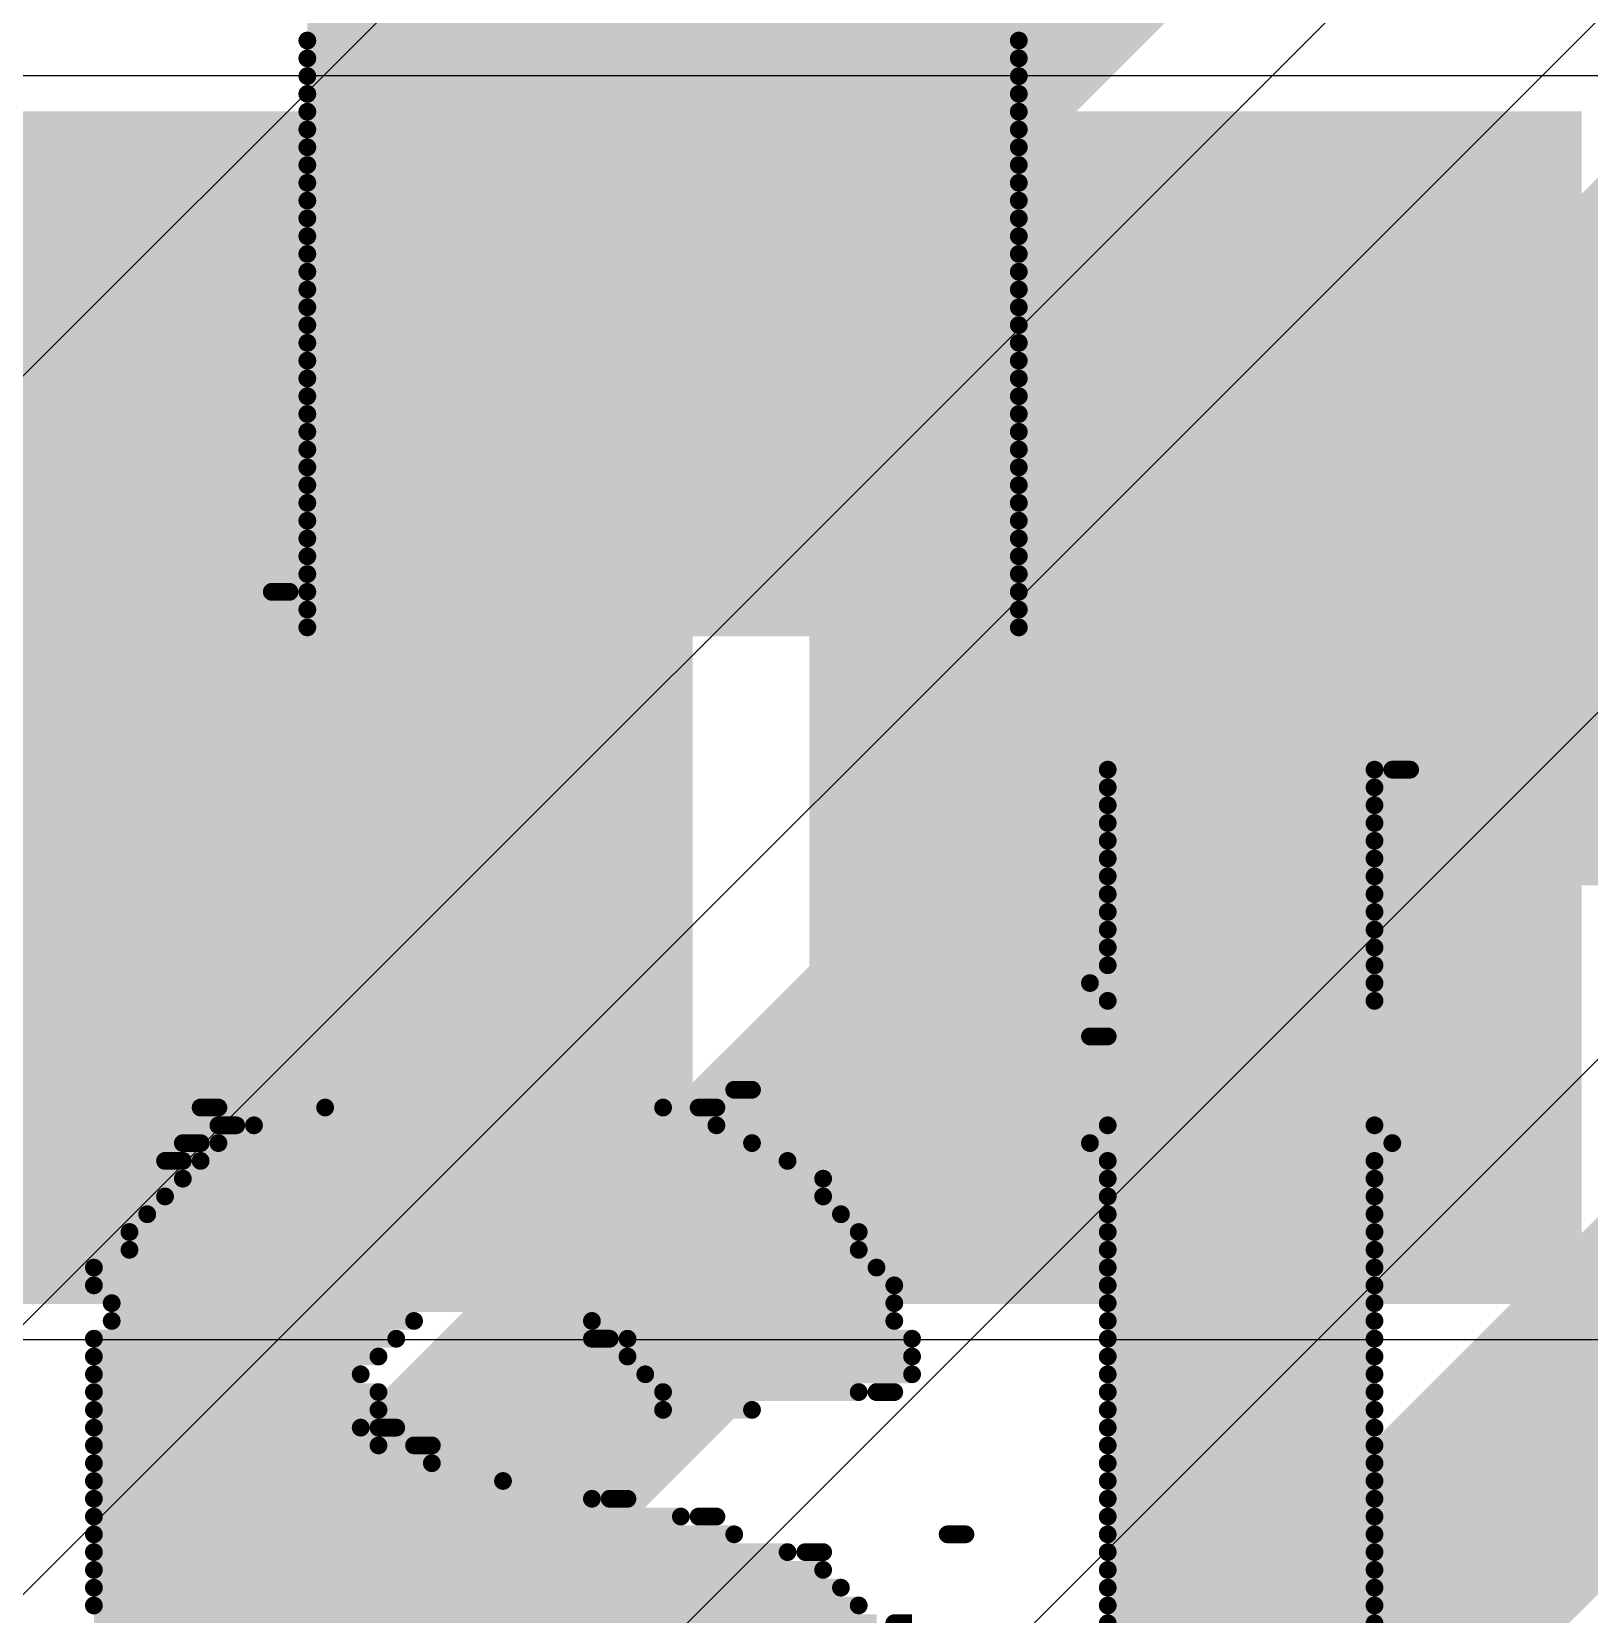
# Model space of a CAD drawing. Header units: inches. Extents: x -5 to 426, y -53 to 116.
# Drawn here: x 20.699 to 22.923, y -11.901 to -9.64 of the extents above; entities that cross this region are included whole.
import ezdxf

# ---------------------------------------------------------------- set-up
doc = ezdxf.new("R2010")
doc.units = ezdxf.units.IN
for name, color, linetype in [('Board Outline', 216, 'Continuous'), ('Bottom Layer', 5, 'Continuous'), ('Bottom Overlay', 54, 'Continuous'), ('Top Layer', 1, 'Continuous'), ('Top Paste', 8, 'Continuous'), ('Top Solder', 216, 'Continuous')]:
    doc.layers.add(name, color=color, linetype=linetype)

# ---------------------------------------------------------------- blocks, each defined once
blk = doc.blocks.new('38_SMD_M______23')
at = {"layer": 'Top Layer'}
for points in [[(8, -5.91), (9.5, -5.91), (9.5, -6.81), (8, -6.81)], [(8, -7.18), (9.5, -7.18), (9.5, -8.08), (8, -8.08)]]:
    blk.add_hatch(color=1, dxfattribs=at).paths.add_polyline_path(points)
at = {"layer": 'Top Paste'}
for points in [[(8, -5.91), (9.5, -5.91), (9.5, -6.81), (8, -6.81)], [(8, -7.18), (9.5, -7.18), (9.5, -8.08), (8, -8.08)]]:
    blk.add_hatch(color=8, dxfattribs=at).paths.add_polyline_path(points)
at = {"layer": 'Top Solder'}
for points in [[(7.8984, -5.8084), (9.6016, -5.8084), (9.6016, -6.9116), (7.8984, -6.9116)], [(7.8984, -7.0784), (9.6016, -7.0784), (9.6016, -8.1816), (7.8984, -8.1816)]]:
    blk.add_hatch(color=216, dxfattribs=at).paths.add_polyline_path(points)

msp = doc.modelspace()

# ---------------------------------------------------------------- linework, layer by layer
at = {"layer": 'Board Outline'}
msp.add_lwpolyline([(49.7725, 6.3481, 0.254, 0.254, -1.144567), (-0.2979, -38.4414, 0.254, 0.254, 0)], format="xyseb", dxfattribs=at)
at = {"layer": 'Bottom Layer'}
for p, q in [((28.8219, -3.7373), (20.6714, -11.8878)), ((20.6395, -11.534), (28.2915, -3.8821)), ((29.8821, -4.1615), (20.9794, -13.0642)), ((21.1658, -12.3823), (29.3173, -4.2308)), ((22.4817, -8.3368), (19.962, -10.8565))]:
    msp.add_line(p, q, dxfattribs=at)
for points in [[(20.3008, -11.1952, 0.635, 0.635, 0), (27.9527, -3.5433, 0.635, 0.635, 0)], [(20.9186, -12.135, 0.381, 0.381, 0), (29.1589, -3.8947, 0.381, 0.381, 0)], [(21.2267, -13.3114, 0.381, 0.381, 0), (30.3345, -4.2036, 0.381, 0.381, 0)]]:
    msp.add_lwpolyline(points, format="xyseb", dxfattribs=at)
at = {"layer": 'Bottom Overlay'}
for points in [[(21.0923, -9.6278, 0.0254, 0.0254, 0), (22.1083, -9.6278, 0.0254, 0.0254, 0)], [(21.0923, -9.6532, 0.0254, 0.0254, 0), (22.1083, -9.6532, 0.0254, 0.0254, 0)], [(21.0923, -9.6786, 0.0254, 0.0254, 0), (22.1083, -9.6786, 0.0254, 0.0254, 0)], [(21.0923, -9.704, 0.0254, 0.0254, 0), (22.1083, -9.704, 0.0254, 0.0254, 0)], [(21.0923, -9.7294, 0.0254, 0.0254, 0), (22.1083, -9.7294, 0.0254, 0.0254, 0)], [(21.0923, -9.7548, 0.0254, 0.0254, 0), (22.1083, -9.7548, 0.0254, 0.0254, 0)], [(21.0923, -9.7802, 0.0254, 0.0254, 0), (22.1083, -9.7802, 0.0254, 0.0254, 0)], [(21.0923, -9.8056, 0.0254, 0.0254, 0), (22.1083, -9.8056, 0.0254, 0.0254, 0)], [(21.0923, -9.831, 0.0254, 0.0254, 0), (22.1083, -9.831, 0.0254, 0.0254, 0)], [(21.0923, -9.8564, 0.0254, 0.0254, 0), (22.1083, -9.8564, 0.0254, 0.0254, 0)], [(21.0923, -9.8818, 0.0254, 0.0254, 0), (22.1083, -9.8818, 0.0254, 0.0254, 0)], [(21.0923, -9.9072, 0.0254, 0.0254, 0), (22.1083, -9.9072, 0.0254, 0.0254, 0)], [(21.0923, -9.9326, 0.0254, 0.0254, 0), (22.1083, -9.9326, 0.0254, 0.0254, 0)], [(21.0923, -9.958, 0.0254, 0.0254, 0), (22.1083, -9.958, 0.0254, 0.0254, 0)], [(21.0923, -9.9834, 0.0254, 0.0254, 0), (22.1083, -9.9834, 0.0254, 0.0254, 0)], [(21.0923, -10.0088, 0.0254, 0.0254, 0), (22.1083, -10.0088, 0.0254, 0.0254, 0)], [(21.0923, -10.0342, 0.0254, 0.0254, 0), (22.1083, -10.0342, 0.0254, 0.0254, 0)], [(21.0923, -10.0596, 0.0254, 0.0254, 0), (22.1083, -10.0596, 0.0254, 0.0254, 0)], [(21.0923, -10.085, 0.0254, 0.0254, 0), (22.1083, -10.085, 0.0254, 0.0254, 0)], [(21.0923, -10.1104, 0.0254, 0.0254, 0), (22.1083, -10.1104, 0.0254, 0.0254, 0)], [(21.0923, -10.1358, 0.0254, 0.0254, 0), (22.1083, -10.1358, 0.0254, 0.0254, 0)], [(21.0923, -10.1612, 0.0254, 0.0254, 0), (22.1083, -10.1612, 0.0254, 0.0254, 0)], [(21.0923, -10.1866, 0.0254, 0.0254, 0), (22.1083, -10.1866, 0.0254, 0.0254, 0)], [(21.0923, -10.212, 0.0254, 0.0254, 0), (22.1083, -10.212, 0.0254, 0.0254, 0)], [(21.0923, -10.2374, 0.0254, 0.0254, 0), (22.1083, -10.2374, 0.0254, 0.0254, 0)], [(21.0923, -10.2628, 0.0254, 0.0254, 0), (22.1083, -10.2628, 0.0254, 0.0254, 0)], [(21.0923, -10.2882, 0.0254, 0.0254, 0), (22.1083, -10.2882, 0.0254, 0.0254, 0)], [(21.0923, -10.3136, 0.0254, 0.0254, 0), (22.1083, -10.3136, 0.0254, 0.0254, 0)], [(21.0923, -10.339, 0.0254, 0.0254, 0), (22.1083, -10.339, 0.0254, 0.0254, 0)], [(21.0923, -10.3644, 0.0254, 0.0254, 0), (22.1083, -10.3644, 0.0254, 0.0254, 0)], [(21.0923, -10.3898, 0.0254, 0.0254, 0), (22.1083, -10.3898, 0.0254, 0.0254, 0)], [(21.0923, -10.4152, 0.0254, 0.0254, 0), (22.1083, -10.4152, 0.0254, 0.0254, 0)], [(21.0415, -10.4406, 0.0254, 0.0254, 0), (21.0669, -10.4406, 0.0254, 0.0254, 0)], [(21.0923, -10.4406, 0.0254, 0.0254, 0), (22.1083, -10.4406, 0.0254, 0.0254, 0)], [(21.0923, -10.466, 0.0254, 0.0254, 0), (22.1083, -10.466, 0.0254, 0.0254, 0)], [(21.0923, -10.4914, 0.0254, 0.0254, 0), (22.1083, -10.4914, 0.0254, 0.0254, 0)], [(22.2353, -10.6946, 0.0254, 0.0254, 0), (22.6163, -10.6946, 0.0254, 0.0254, 0)], [(22.6417, -10.6946, 0.0254, 0.0254, 0), (22.6671, -10.6946, 0.0254, 0.0254, 0)], [(22.2353, -10.72, 0.0254, 0.0254, 0), (22.6163, -10.72, 0.0254, 0.0254, 0)], [(22.2353, -10.7454, 0.0254, 0.0254, 0), (22.6163, -10.7454, 0.0254, 0.0254, 0)], [(22.2353, -10.7708, 0.0254, 0.0254, 0), (22.6163, -10.7708, 0.0254, 0.0254, 0)], [(22.2353, -10.7962, 0.0254, 0.0254, 0), (22.6163, -10.7962, 0.0254, 0.0254, 0)], [(22.2353, -10.8216, 0.0254, 0.0254, 0), (22.6163, -10.8216, 0.0254, 0.0254, 0)], [(22.2353, -10.847, 0.0254, 0.0254, 0), (22.6163, -10.847, 0.0254, 0.0254, 0)], [(22.2353, -10.8724, 0.0254, 0.0254, 0), (22.6163, -10.8724, 0.0254, 0.0254, 0)], [(22.2353, -10.8978, 0.0254, 0.0254, 0), (22.6163, -10.8978, 0.0254, 0.0254, 0)], [(22.2353, -10.9232, 0.0254, 0.0254, 0), (22.6163, -10.9232, 0.0254, 0.0254, 0)], [(22.2353, -10.9486, 0.0254, 0.0254, 0), (22.6163, -10.9486, 0.0254, 0.0254, 0)], [(22.2353, -10.974, 0.0254, 0.0254, 0), (22.6163, -10.974, 0.0254, 0.0254, 0)], [(22.2099, -10.9994, 0.0254, 0.0254, 0), (22.6163, -10.9994, 0.0254, 0.0254, 0)], [(22.2353, -11.0248, 0.0254, 0.0254, 0), (22.6163, -11.0248, 0.0254, 0.0254, 0)], [(22.2099, -11.0756, 0.0254, 0.0254, 0), (22.2353, -11.0756, 0.0254, 0.0254, 0)], [(21.7019, -11.1518, 0.0254, 0.0254, 0), (21.7273, -11.1518, 0.0254, 0.0254, 0)], [(20.9399, -11.1772, 0.0254, 0.0254, 0), (20.9653, -11.1772, 0.0254, 0.0254, 0)], [(21.1177, -11.1772, 0.0254, 0.0254, 0), (21.6003, -11.1772, 0.0254, 0.0254, 0)], [(21.6511, -11.1772, 0.0254, 0.0254, 0), (21.6765, -11.1772, 0.0254, 0.0254, 0)], [(20.9653, -11.2026, 0.0254, 0.0254, 0), (20.9907, -11.2026, 0.0254, 0.0254, 0)], [(21.0161, -11.2026, 0.0254, 0.0254, 0), (21.6765, -11.2026, 0.0254, 0.0254, 0)], [(22.2353, -11.2026, 0.0254, 0.0254, 0), (22.6163, -11.2026, 0.0254, 0.0254, 0)], [(20.9145, -11.228, 0.0254, 0.0254, 0), (20.9399, -11.228, 0.0254, 0.0254, 0)], [(20.9653, -11.228, 0.0254, 0.0254, 0), (21.7273, -11.228, 0.0254, 0.0254, 0)], [(22.2099, -11.228, 0.0254, 0.0254, 0), (22.6417, -11.228, 0.0254, 0.0254, 0)], [(20.8891, -11.2534, 0.0254, 0.0254, 0), (20.9145, -11.2534, 0.0254, 0.0254, 0)], [(20.9399, -11.2534, 0.0254, 0.0254, 0), (21.7781, -11.2534, 0.0254, 0.0254, 0)], [(22.2353, -11.2534, 0.0254, 0.0254, 0), (22.6163, -11.2534, 0.0254, 0.0254, 0)], [(20.9145, -11.2788, 0.0254, 0.0254, 0), (21.8289, -11.2788, 0.0254, 0.0254, 0)], [(22.2353, -11.2788, 0.0254, 0.0254, 0), (22.6163, -11.2788, 0.0254, 0.0254, 0)], [(20.8891, -11.3042, 0.0254, 0.0254, 0), (21.8289, -11.3042, 0.0254, 0.0254, 0)], [(22.2353, -11.3042, 0.0254, 0.0254, 0), (22.6163, -11.3042, 0.0254, 0.0254, 0)], [(20.8637, -11.3296, 0.0254, 0.0254, 0), (21.8543, -11.3296, 0.0254, 0.0254, 0)], [(22.2353, -11.3296, 0.0254, 0.0254, 0), (22.6163, -11.3296, 0.0254, 0.0254, 0)], [(20.8383, -11.355, 0.0254, 0.0254, 0), (21.8797, -11.355, 0.0254, 0.0254, 0)], [(22.2353, -11.355, 0.0254, 0.0254, 0), (22.6163, -11.355, 0.0254, 0.0254, 0)], [(20.8383, -11.3804, 0.0254, 0.0254, 0), (21.8797, -11.3804, 0.0254, 0.0254, 0)], [(22.2353, -11.3804, 0.0254, 0.0254, 0), (22.6163, -11.3804, 0.0254, 0.0254, 0)], [(20.7875, -11.4058, 0.0254, 0.0254, 0), (21.9051, -11.4058, 0.0254, 0.0254, 0)], [(22.2353, -11.4058, 0.0254, 0.0254, 0), (22.6163, -11.4058, 0.0254, 0.0254, 0)], [(20.7875, -11.4312, 0.0254, 0.0254, 0), (21.9305, -11.4312, 0.0254, 0.0254, 0)], [(22.2353, -11.4312, 0.0254, 0.0254, 0), (22.6163, -11.4312, 0.0254, 0.0254, 0)], [(20.8129, -11.4566, 0.0254, 0.0254, 0), (21.9305, -11.4566, 0.0254, 0.0254, 0)], [(22.2353, -11.4566, 0.0254, 0.0254, 0), (22.6163, -11.4566, 0.0254, 0.0254, 0)], [(20.8129, -11.482, 0.0254, 0.0254, 0), (21.2447, -11.482, 0.0254, 0.0254, 0)], [(21.4987, -11.482, 0.0254, 0.0254, 0), (21.9305, -11.482, 0.0254, 0.0254, 0)], [(22.2353, -11.482, 0.0254, 0.0254, 0), (22.6163, -11.482, 0.0254, 0.0254, 0)], [(20.7875, -11.5074, 0.0254, 0.0254, 0), (21.2193, -11.5074, 0.0254, 0.0254, 0)], [(21.4987, -11.5074, 0.0254, 0.0254, 0), (21.5241, -11.5074, 0.0254, 0.0254, 0)], [(21.5495, -11.5074, 0.0254, 0.0254, 0), (21.9559, -11.5074, 0.0254, 0.0254, 0)], [(22.2353, -11.5074, 0.0254, 0.0254, 0), (22.6163, -11.5074, 0.0254, 0.0254, 0)], [(20.7875, -11.5328, 0.0254, 0.0254, 0), (21.1939, -11.5328, 0.0254, 0.0254, 0)], [(21.5495, -11.5328, 0.0254, 0.0254, 0), (21.9559, -11.5328, 0.0254, 0.0254, 0)], [(22.2353, -11.5328, 0.0254, 0.0254, 0), (22.6163, -11.5328, 0.0254, 0.0254, 0)], [(20.7875, -11.5582, 0.0254, 0.0254, 0), (21.1685, -11.5582, 0.0254, 0.0254, 0)], [(21.5749, -11.5582, 0.0254, 0.0254, 0), (21.9559, -11.5582, 0.0254, 0.0254, 0)], [(22.2353, -11.5582, 0.0254, 0.0254, 0), (22.6163, -11.5582, 0.0254, 0.0254, 0)], [(20.7875, -11.5836, 0.0254, 0.0254, 0), (21.1939, -11.5836, 0.0254, 0.0254, 0)], [(21.6003, -11.5836, 0.0254, 0.0254, 0), (21.8797, -11.5836, 0.0254, 0.0254, 0)], [(21.9051, -11.5836, 0.0254, 0.0254, 0), (21.9305, -11.5836, 0.0254, 0.0254, 0)], [(22.2353, -11.5836, 0.0254, 0.0254, 0), (22.6163, -11.5836, 0.0254, 0.0254, 0)], [(20.7875, -11.609, 0.0254, 0.0254, 0), (21.1939, -11.609, 0.0254, 0.0254, 0)], [(21.6003, -11.609, 0.0254, 0.0254, 0), (21.7273, -11.609, 0.0254, 0.0254, 0)], [(22.2353, -11.609, 0.0254, 0.0254, 0), (22.6163, -11.609, 0.0254, 0.0254, 0)], [(20.7875, -11.6344, 0.0254, 0.0254, 0), (21.1685, -11.6344, 0.0254, 0.0254, 0)], [(21.1939, -11.6344, 0.0254, 0.0254, 0), (21.2193, -11.6344, 0.0254, 0.0254, 0)], [(22.2353, -11.6344, 0.0254, 0.0254, 0), (22.6163, -11.6344, 0.0254, 0.0254, 0)], [(20.7875, -11.6598, 0.0254, 0.0254, 0), (21.1939, -11.6598, 0.0254, 0.0254, 0)], [(21.2447, -11.6598, 0.0254, 0.0254, 0), (21.2701, -11.6598, 0.0254, 0.0254, 0)], [(22.2353, -11.6598, 0.0254, 0.0254, 0), (22.6163, -11.6598, 0.0254, 0.0254, 0)], [(20.7875, -11.6852, 0.0254, 0.0254, 0), (21.2701, -11.6852, 0.0254, 0.0254, 0)], [(22.2353, -11.6852, 0.0254, 0.0254, 0), (22.6163, -11.6852, 0.0254, 0.0254, 0)], [(20.7875, -11.7106, 0.0254, 0.0254, 0), (21.3717, -11.7106, 0.0254, 0.0254, 0)], [(22.2353, -11.7106, 0.0254, 0.0254, 0), (22.6163, -11.7106, 0.0254, 0.0254, 0)], [(20.7875, -11.736, 0.0254, 0.0254, 0), (21.4987, -11.736, 0.0254, 0.0254, 0)], [(21.5241, -11.736, 0.0254, 0.0254, 0), (21.5495, -11.736, 0.0254, 0.0254, 0)], [(22.2353, -11.736, 0.0254, 0.0254, 0), (22.6163, -11.736, 0.0254, 0.0254, 0)], [(20.7875, -11.7614, 0.0254, 0.0254, 0), (21.6257, -11.7614, 0.0254, 0.0254, 0)], [(21.6511, -11.7614, 0.0254, 0.0254, 0), (21.6765, -11.7614, 0.0254, 0.0254, 0)], [(22.2353, -11.7614, 0.0254, 0.0254, 0), (22.6163, -11.7614, 0.0254, 0.0254, 0)], [(20.7875, -11.7868, 0.0254, 0.0254, 0), (21.7019, -11.7868, 0.0254, 0.0254, 0)], [(22.0067, -11.7868, 0.0254, 0.0254, 0), (22.0321, -11.7868, 0.0254, 0.0254, 0)], [(22.2353, -11.7868, 0.0254, 0.0254, 0), (22.6163, -11.7868, 0.0254, 0.0254, 0)], [(20.7875, -11.8122, 0.0254, 0.0254, 0), (21.7781, -11.8122, 0.0254, 0.0254, 0)], [(21.8035, -11.8122, 0.0254, 0.0254, 0), (21.8289, -11.8122, 0.0254, 0.0254, 0)], [(22.2353, -11.8122, 0.0254, 0.0254, 0), (22.6163, -11.8122, 0.0254, 0.0254, 0)], [(20.7875, -11.8376, 0.0254, 0.0254, 0), (21.8289, -11.8376, 0.0254, 0.0254, 0)], [(22.2353, -11.8376, 0.0254, 0.0254, 0), (22.6163, -11.8376, 0.0254, 0.0254, 0)], [(20.7875, -11.863, 0.0254, 0.0254, 0), (21.8543, -11.863, 0.0254, 0.0254, 0)], [(22.2353, -11.863, 0.0254, 0.0254, 0), (22.6163, -11.863, 0.0254, 0.0254, 0)], [(20.7875, -11.8884, 0.0254, 0.0254, 0), (21.8797, -11.8884, 0.0254, 0.0254, 0)], [(22.2353, -11.8884, 0.0254, 0.0254, 0), (22.6163, -11.8884, 0.0254, 0.0254, 0)], [(20.7875, -11.9138, 0.0254, 0.0254, 0), (21.9051, -11.9138, 0.0254, 0.0254, 0)], [(21.9305, -11.9138, 0.0254, 0.0254, 0), (21.9559, -11.9138, 0.0254, 0.0254, 0)], [(22.2353, -11.9138, 0.0254, 0.0254, 0), (22.6163, -11.9138, 0.0254, 0.0254, 0)]]:
    msp.add_lwpolyline(points, format="xyseb", dxfattribs=at)
for points in [[(21.0859, -9.6532, 0.0127, 0.0127, 1), (21.0986, -9.6532, 0.0127, 0.0127, 1)], [(22.1019, -9.6532, 0.0127, 0.0127, 1), (22.1146, -9.6532, 0.0127, 0.0127, 1)], [(21.0859, -9.6786, 0.0127, 0.0127, 1), (21.0986, -9.6786, 0.0127, 0.0127, 1)], [(22.1019, -9.6786, 0.0127, 0.0127, 1), (22.1146, -9.6786, 0.0127, 0.0127, 1)], [(21.0859, -9.704, 0.0127, 0.0127, 1), (21.0986, -9.704, 0.0127, 0.0127, 1)], [(22.1019, -9.704, 0.0127, 0.0127, 1), (22.1146, -9.704, 0.0127, 0.0127, 1)], [(21.0859, -9.7294, 0.0127, 0.0127, 1), (21.0986, -9.7294, 0.0127, 0.0127, 1)], [(22.1019, -9.7294, 0.0127, 0.0127, 1), (22.1146, -9.7294, 0.0127, 0.0127, 1)], [(21.0859, -9.7548, 0.0127, 0.0127, 1), (21.0986, -9.7548, 0.0127, 0.0127, 1)], [(22.1019, -9.7548, 0.0127, 0.0127, 1), (22.1146, -9.7548, 0.0127, 0.0127, 1)], [(21.0859, -9.7802, 0.0127, 0.0127, 1), (21.0986, -9.7802, 0.0127, 0.0127, 1)], [(22.1019, -9.7802, 0.0127, 0.0127, 1), (22.1146, -9.7802, 0.0127, 0.0127, 1)], [(21.0859, -9.8056, 0.0127, 0.0127, 1), (21.0986, -9.8056, 0.0127, 0.0127, 1)], [(22.1019, -9.8056, 0.0127, 0.0127, 1), (22.1146, -9.8056, 0.0127, 0.0127, 1)], [(21.0859, -9.831, 0.0127, 0.0127, 1), (21.0986, -9.831, 0.0127, 0.0127, 1)], [(22.1019, -9.831, 0.0127, 0.0127, 1), (22.1146, -9.831, 0.0127, 0.0127, 1)], [(21.0859, -9.8564, 0.0127, 0.0127, 1), (21.0986, -9.8564, 0.0127, 0.0127, 1)], [(22.1019, -9.8564, 0.0127, 0.0127, 1), (22.1146, -9.8564, 0.0127, 0.0127, 1)], [(21.0859, -9.8818, 0.0127, 0.0127, 1), (21.0986, -9.8818, 0.0127, 0.0127, 1)], [(22.1019, -9.8818, 0.0127, 0.0127, 1), (22.1146, -9.8818, 0.0127, 0.0127, 1)], [(21.0859, -9.9072, 0.0127, 0.0127, 1), (21.0986, -9.9072, 0.0127, 0.0127, 1)], [(22.1019, -9.9072, 0.0127, 0.0127, 1), (22.1146, -9.9072, 0.0127, 0.0127, 1)], [(21.0859, -9.9326, 0.0127, 0.0127, 1), (21.0986, -9.9326, 0.0127, 0.0127, 1)], [(22.1019, -9.9326, 0.0127, 0.0127, 1), (22.1146, -9.9326, 0.0127, 0.0127, 1)], [(21.0859, -9.958, 0.0127, 0.0127, 1), (21.0986, -9.958, 0.0127, 0.0127, 1)], [(22.1019, -9.958, 0.0127, 0.0127, 1), (22.1146, -9.958, 0.0127, 0.0127, 1)], [(21.0859, -9.9834, 0.0127, 0.0127, 1), (21.0986, -9.9834, 0.0127, 0.0127, 1)], [(22.1019, -9.9834, 0.0127, 0.0127, 1), (22.1146, -9.9834, 0.0127, 0.0127, 1)], [(21.0859, -10.0088, 0.0127, 0.0127, 1), (21.0986, -10.0088, 0.0127, 0.0127, 1)], [(22.1019, -10.0088, 0.0127, 0.0127, 1), (22.1146, -10.0088, 0.0127, 0.0127, 1)], [(21.0859, -10.0342, 0.0127, 0.0127, 1), (21.0986, -10.0342, 0.0127, 0.0127, 1)], [(22.1019, -10.0342, 0.0127, 0.0127, 1), (22.1146, -10.0342, 0.0127, 0.0127, 1)], [(21.0859, -10.0596, 0.0127, 0.0127, 1), (21.0986, -10.0596, 0.0127, 0.0127, 1)], [(22.1019, -10.0596, 0.0127, 0.0127, 1), (22.1146, -10.0596, 0.0127, 0.0127, 1)], [(21.0859, -10.085, 0.0127, 0.0127, 1), (21.0986, -10.085, 0.0127, 0.0127, 1)], [(22.1019, -10.085, 0.0127, 0.0127, 1), (22.1146, -10.085, 0.0127, 0.0127, 1)], [(21.0859, -10.1104, 0.0127, 0.0127, 1), (21.0986, -10.1104, 0.0127, 0.0127, 1)], [(22.1019, -10.1104, 0.0127, 0.0127, 1), (22.1146, -10.1104, 0.0127, 0.0127, 1)], [(21.0859, -10.1358, 0.0127, 0.0127, 1), (21.0986, -10.1358, 0.0127, 0.0127, 1)], [(22.1019, -10.1358, 0.0127, 0.0127, 1), (22.1146, -10.1358, 0.0127, 0.0127, 1)], [(21.0859, -10.1612, 0.0127, 0.0127, 1), (21.0986, -10.1612, 0.0127, 0.0127, 1)], [(22.1019, -10.1612, 0.0127, 0.0127, 1), (22.1146, -10.1612, 0.0127, 0.0127, 1)], [(21.0859, -10.1866, 0.0127, 0.0127, 1), (21.0986, -10.1866, 0.0127, 0.0127, 1)], [(22.1019, -10.1866, 0.0127, 0.0127, 1), (22.1146, -10.1866, 0.0127, 0.0127, 1)], [(21.0859, -10.212, 0.0127, 0.0127, 1), (21.0986, -10.212, 0.0127, 0.0127, 1)], [(22.1019, -10.212, 0.0127, 0.0127, 1), (22.1146, -10.212, 0.0127, 0.0127, 1)], [(21.0859, -10.2374, 0.0127, 0.0127, 1), (21.0986, -10.2374, 0.0127, 0.0127, 1)], [(22.1019, -10.2374, 0.0127, 0.0127, 1), (22.1146, -10.2374, 0.0127, 0.0127, 1)], [(21.0859, -10.2628, 0.0127, 0.0127, 1), (21.0986, -10.2628, 0.0127, 0.0127, 1)], [(22.1019, -10.2628, 0.0127, 0.0127, 1), (22.1146, -10.2628, 0.0127, 0.0127, 1)], [(21.0859, -10.2882, 0.0127, 0.0127, 1), (21.0986, -10.2882, 0.0127, 0.0127, 1)], [(22.1019, -10.2882, 0.0127, 0.0127, 1), (22.1146, -10.2882, 0.0127, 0.0127, 1)], [(21.0859, -10.3136, 0.0127, 0.0127, 1), (21.0986, -10.3136, 0.0127, 0.0127, 1)], [(22.1019, -10.3136, 0.0127, 0.0127, 1), (22.1146, -10.3136, 0.0127, 0.0127, 1)], [(21.0859, -10.339, 0.0127, 0.0127, 1), (21.0986, -10.339, 0.0127, 0.0127, 1)], [(22.1019, -10.339, 0.0127, 0.0127, 1), (22.1146, -10.339, 0.0127, 0.0127, 1)], [(21.0859, -10.3644, 0.0127, 0.0127, 1), (21.0986, -10.3644, 0.0127, 0.0127, 1)], [(22.1019, -10.3644, 0.0127, 0.0127, 1), (22.1146, -10.3644, 0.0127, 0.0127, 1)], [(21.0859, -10.3898, 0.0127, 0.0127, 1), (21.0986, -10.3898, 0.0127, 0.0127, 1)], [(22.1019, -10.3898, 0.0127, 0.0127, 1), (22.1146, -10.3898, 0.0127, 0.0127, 1)], [(21.0859, -10.4152, 0.0127, 0.0127, 1), (21.0986, -10.4152, 0.0127, 0.0127, 1)], [(22.1019, -10.4152, 0.0127, 0.0127, 1), (22.1146, -10.4152, 0.0127, 0.0127, 1)], [(21.0351, -10.4406, 0.0127, 0.0127, 1), (21.0478, -10.4406, 0.0127, 0.0127, 1)], [(21.0605, -10.4406, 0.0127, 0.0127, 1), (21.0732, -10.4406, 0.0127, 0.0127, 1)], [(21.0859, -10.4406, 0.0127, 0.0127, 1), (21.0986, -10.4406, 0.0127, 0.0127, 1)], [(22.1019, -10.4406, 0.0127, 0.0127, 1), (22.1146, -10.4406, 0.0127, 0.0127, 1)], [(21.0859, -10.466, 0.0127, 0.0127, 1), (21.0986, -10.466, 0.0127, 0.0127, 1)], [(22.1019, -10.466, 0.0127, 0.0127, 1), (22.1146, -10.466, 0.0127, 0.0127, 1)], [(21.0859, -10.4914, 0.0127, 0.0127, 1), (21.0986, -10.4914, 0.0127, 0.0127, 1)], [(22.1019, -10.4914, 0.0127, 0.0127, 1), (22.1146, -10.4914, 0.0127, 0.0127, 1)], [(22.2289, -10.6946, 0.0127, 0.0127, 1), (22.2416, -10.6946, 0.0127, 0.0127, 1)], [(22.6099, -10.6946, 0.0127, 0.0127, 1), (22.6226, -10.6946, 0.0127, 0.0127, 1)], [(22.6353, -10.6946, 0.0127, 0.0127, 1), (22.648, -10.6946, 0.0127, 0.0127, 1)], [(22.6607, -10.6946, 0.0127, 0.0127, 1), (22.6734, -10.6946, 0.0127, 0.0127, 1)], [(22.2289, -10.72, 0.0127, 0.0127, 1), (22.2416, -10.72, 0.0127, 0.0127, 1)], [(22.6099, -10.72, 0.0127, 0.0127, 1), (22.6226, -10.72, 0.0127, 0.0127, 1)], [(22.2289, -10.7454, 0.0127, 0.0127, 1), (22.2416, -10.7454, 0.0127, 0.0127, 1)], [(22.6099, -10.7454, 0.0127, 0.0127, 1), (22.6226, -10.7454, 0.0127, 0.0127, 1)], [(22.2289, -10.7708, 0.0127, 0.0127, 1), (22.2416, -10.7708, 0.0127, 0.0127, 1)], [(22.6099, -10.7708, 0.0127, 0.0127, 1), (22.6226, -10.7708, 0.0127, 0.0127, 1)], [(22.2289, -10.7962, 0.0127, 0.0127, 1), (22.2416, -10.7962, 0.0127, 0.0127, 1)], [(22.6099, -10.7962, 0.0127, 0.0127, 1), (22.6226, -10.7962, 0.0127, 0.0127, 1)], [(22.2289, -10.8216, 0.0127, 0.0127, 1), (22.2416, -10.8216, 0.0127, 0.0127, 1)], [(22.6099, -10.8216, 0.0127, 0.0127, 1), (22.6226, -10.8216, 0.0127, 0.0127, 1)], [(22.2289, -10.847, 0.0127, 0.0127, 1), (22.2416, -10.847, 0.0127, 0.0127, 1)], [(22.6099, -10.847, 0.0127, 0.0127, 1), (22.6226, -10.847, 0.0127, 0.0127, 1)], [(22.2289, -10.8724, 0.0127, 0.0127, 1), (22.2416, -10.8724, 0.0127, 0.0127, 1)], [(22.6099, -10.8724, 0.0127, 0.0127, 1), (22.6226, -10.8724, 0.0127, 0.0127, 1)], [(22.2289, -10.8978, 0.0127, 0.0127, 1), (22.2416, -10.8978, 0.0127, 0.0127, 1)], [(22.6099, -10.8978, 0.0127, 0.0127, 1), (22.6226, -10.8978, 0.0127, 0.0127, 1)], [(22.2289, -10.9232, 0.0127, 0.0127, 1), (22.2416, -10.9232, 0.0127, 0.0127, 1)], [(22.6099, -10.9232, 0.0127, 0.0127, 1), (22.6226, -10.9232, 0.0127, 0.0127, 1)], [(22.2289, -10.9486, 0.0127, 0.0127, 1), (22.2416, -10.9486, 0.0127, 0.0127, 1)], [(22.6099, -10.9486, 0.0127, 0.0127, 1), (22.6226, -10.9486, 0.0127, 0.0127, 1)], [(22.2289, -10.974, 0.0127, 0.0127, 1), (22.2416, -10.974, 0.0127, 0.0127, 1)], [(22.6099, -10.974, 0.0127, 0.0127, 1), (22.6226, -10.974, 0.0127, 0.0127, 1)], [(22.2035, -10.9994, 0.0127, 0.0127, 1), (22.2162, -10.9994, 0.0127, 0.0127, 1)], [(22.6099, -10.9994, 0.0127, 0.0127, 1), (22.6226, -10.9994, 0.0127, 0.0127, 1)], [(22.2289, -11.0248, 0.0127, 0.0127, 1), (22.2416, -11.0248, 0.0127, 0.0127, 1)], [(22.6099, -11.0248, 0.0127, 0.0127, 1), (22.6226, -11.0248, 0.0127, 0.0127, 1)], [(22.2035, -11.0756, 0.0127, 0.0127, 1), (22.2162, -11.0756, 0.0127, 0.0127, 1)], [(22.2289, -11.0756, 0.0127, 0.0127, 1), (22.2416, -11.0756, 0.0127, 0.0127, 1)], [(21.6955, -11.1518, 0.0127, 0.0127, 1), (21.7082, -11.1518, 0.0127, 0.0127, 1)], [(21.7209, -11.1518, 0.0127, 0.0127, 1), (21.7336, -11.1518, 0.0127, 0.0127, 1)], [(20.9335, -11.1772, 0.0127, 0.0127, 1), (20.9462, -11.1772, 0.0127, 0.0127, 1)], [(20.9589, -11.1772, 0.0127, 0.0127, 1), (20.9716, -11.1772, 0.0127, 0.0127, 1)], [(21.1113, -11.1772, 0.0127, 0.0127, 1), (21.124, -11.1772, 0.0127, 0.0127, 1)], [(21.5939, -11.1772, 0.0127, 0.0127, 1), (21.6066, -11.1772, 0.0127, 0.0127, 1)], [(21.6447, -11.1772, 0.0127, 0.0127, 1), (21.6574, -11.1772, 0.0127, 0.0127, 1)], [(21.6701, -11.1772, 0.0127, 0.0127, 1), (21.6828, -11.1772, 0.0127, 0.0127, 1)], [(20.9589, -11.2026, 0.0127, 0.0127, 1), (20.9716, -11.2026, 0.0127, 0.0127, 1)], [(20.9843, -11.2026, 0.0127, 0.0127, 1), (20.997, -11.2026, 0.0127, 0.0127, 1)], [(21.0097, -11.2026, 0.0127, 0.0127, 1), (21.0224, -11.2026, 0.0127, 0.0127, 1)], [(21.6701, -11.2026, 0.0127, 0.0127, 1), (21.6828, -11.2026, 0.0127, 0.0127, 1)], [(22.2289, -11.2026, 0.0127, 0.0127, 1), (22.2416, -11.2026, 0.0127, 0.0127, 1)], [(22.6099, -11.2026, 0.0127, 0.0127, 1), (22.6226, -11.2026, 0.0127, 0.0127, 1)], [(20.9081, -11.228, 0.0127, 0.0127, 1), (20.9208, -11.228, 0.0127, 0.0127, 1)], [(20.9335, -11.228, 0.0127, 0.0127, 1), (20.9462, -11.228, 0.0127, 0.0127, 1)], [(20.9589, -11.228, 0.0127, 0.0127, 1), (20.9716, -11.228, 0.0127, 0.0127, 1)], [(21.7209, -11.228, 0.0127, 0.0127, 1), (21.7336, -11.228, 0.0127, 0.0127, 1)], [(22.2035, -11.228, 0.0127, 0.0127, 1), (22.2162, -11.228, 0.0127, 0.0127, 1)], [(22.6353, -11.228, 0.0127, 0.0127, 1), (22.648, -11.228, 0.0127, 0.0127, 1)], [(20.8827, -11.2534, 0.0127, 0.0127, 1), (20.8954, -11.2534, 0.0127, 0.0127, 1)], [(20.9081, -11.2534, 0.0127, 0.0127, 1), (20.9208, -11.2534, 0.0127, 0.0127, 1)], [(20.9335, -11.2534, 0.0127, 0.0127, 1), (20.9462, -11.2534, 0.0127, 0.0127, 1)], [(21.7717, -11.2534, 0.0127, 0.0127, 1), (21.7844, -11.2534, 0.0127, 0.0127, 1)], [(22.2289, -11.2534, 0.0127, 0.0127, 1), (22.2416, -11.2534, 0.0127, 0.0127, 1)], [(22.6099, -11.2534, 0.0127, 0.0127, 1), (22.6226, -11.2534, 0.0127, 0.0127, 1)], [(20.9081, -11.2788, 0.0127, 0.0127, 1), (20.9208, -11.2788, 0.0127, 0.0127, 1)], [(21.8225, -11.2788, 0.0127, 0.0127, 1), (21.8352, -11.2788, 0.0127, 0.0127, 1)], [(22.2289, -11.2788, 0.0127, 0.0127, 1), (22.2416, -11.2788, 0.0127, 0.0127, 1)], [(22.6099, -11.2788, 0.0127, 0.0127, 1), (22.6226, -11.2788, 0.0127, 0.0127, 1)], [(20.8827, -11.3042, 0.0127, 0.0127, 1), (20.8954, -11.3042, 0.0127, 0.0127, 1)], [(21.8225, -11.3042, 0.0127, 0.0127, 1), (21.8352, -11.3042, 0.0127, 0.0127, 1)], [(22.2289, -11.3042, 0.0127, 0.0127, 1), (22.2416, -11.3042, 0.0127, 0.0127, 1)], [(22.6099, -11.3042, 0.0127, 0.0127, 1), (22.6226, -11.3042, 0.0127, 0.0127, 1)], [(20.8573, -11.3296, 0.0127, 0.0127, 1), (20.87, -11.3296, 0.0127, 0.0127, 1)], [(21.8479, -11.3296, 0.0127, 0.0127, 1), (21.8606, -11.3296, 0.0127, 0.0127, 1)], [(22.2289, -11.3296, 0.0127, 0.0127, 1), (22.2416, -11.3296, 0.0127, 0.0127, 1)], [(22.6099, -11.3296, 0.0127, 0.0127, 1), (22.6226, -11.3296, 0.0127, 0.0127, 1)], [(20.8319, -11.355, 0.0127, 0.0127, 1), (20.8446, -11.355, 0.0127, 0.0127, 1)], [(21.8733, -11.355, 0.0127, 0.0127, 1), (21.886, -11.355, 0.0127, 0.0127, 1)], [(22.2289, -11.355, 0.0127, 0.0127, 1), (22.2416, -11.355, 0.0127, 0.0127, 1)], [(22.6099, -11.355, 0.0127, 0.0127, 1), (22.6226, -11.355, 0.0127, 0.0127, 1)], [(20.8319, -11.3804, 0.0127, 0.0127, 1), (20.8446, -11.3804, 0.0127, 0.0127, 1)], [(21.8733, -11.3804, 0.0127, 0.0127, 1), (21.886, -11.3804, 0.0127, 0.0127, 1)], [(22.2289, -11.3804, 0.0127, 0.0127, 1), (22.2416, -11.3804, 0.0127, 0.0127, 1)], [(22.6099, -11.3804, 0.0127, 0.0127, 1), (22.6226, -11.3804, 0.0127, 0.0127, 1)], [(20.7811, -11.4058, 0.0127, 0.0127, 1), (20.7938, -11.4058, 0.0127, 0.0127, 1)], [(21.8987, -11.4058, 0.0127, 0.0127, 1), (21.9114, -11.4058, 0.0127, 0.0127, 1)], [(22.2289, -11.4058, 0.0127, 0.0127, 1), (22.2416, -11.4058, 0.0127, 0.0127, 1)], [(22.6099, -11.4058, 0.0127, 0.0127, 1), (22.6226, -11.4058, 0.0127, 0.0127, 1)], [(20.7811, -11.4312, 0.0127, 0.0127, 1), (20.7938, -11.4312, 0.0127, 0.0127, 1)], [(21.9241, -11.4312, 0.0127, 0.0127, 1), (21.9368, -11.4312, 0.0127, 0.0127, 1)], [(22.2289, -11.4312, 0.0127, 0.0127, 1), (22.2416, -11.4312, 0.0127, 0.0127, 1)], [(22.6099, -11.4312, 0.0127, 0.0127, 1), (22.6226, -11.4312, 0.0127, 0.0127, 1)], [(20.8065, -11.4566, 0.0127, 0.0127, 1), (20.8192, -11.4566, 0.0127, 0.0127, 1)], [(21.9241, -11.4566, 0.0127, 0.0127, 1), (21.9368, -11.4566, 0.0127, 0.0127, 1)], [(22.2289, -11.4566, 0.0127, 0.0127, 1), (22.2416, -11.4566, 0.0127, 0.0127, 1)], [(22.6099, -11.4566, 0.0127, 0.0127, 1), (22.6226, -11.4566, 0.0127, 0.0127, 1)], [(20.8065, -11.482, 0.0127, 0.0127, 1), (20.8192, -11.482, 0.0127, 0.0127, 1)], [(21.2383, -11.482, 0.0127, 0.0127, 1), (21.251, -11.482, 0.0127, 0.0127, 1)], [(21.4923, -11.482, 0.0127, 0.0127, 1), (21.505, -11.482, 0.0127, 0.0127, 1)], [(21.9241, -11.482, 0.0127, 0.0127, 1), (21.9368, -11.482, 0.0127, 0.0127, 1)], [(22.2289, -11.482, 0.0127, 0.0127, 1), (22.2416, -11.482, 0.0127, 0.0127, 1)], [(22.6099, -11.482, 0.0127, 0.0127, 1), (22.6226, -11.482, 0.0127, 0.0127, 1)], [(20.7811, -11.5074, 0.0127, 0.0127, 1), (20.7938, -11.5074, 0.0127, 0.0127, 1)], [(21.2129, -11.5074, 0.0127, 0.0127, 1), (21.2256, -11.5074, 0.0127, 0.0127, 1)], [(21.4923, -11.5074, 0.0127, 0.0127, 1), (21.505, -11.5074, 0.0127, 0.0127, 1)], [(21.5177, -11.5074, 0.0127, 0.0127, 1), (21.5304, -11.5074, 0.0127, 0.0127, 1)], [(21.5431, -11.5074, 0.0127, 0.0127, 1), (21.5558, -11.5074, 0.0127, 0.0127, 1)], [(21.9495, -11.5074, 0.0127, 0.0127, 1), (21.9622, -11.5074, 0.0127, 0.0127, 1)], [(22.2289, -11.5074, 0.0127, 0.0127, 1), (22.2416, -11.5074, 0.0127, 0.0127, 1)], [(22.6099, -11.5074, 0.0127, 0.0127, 1), (22.6226, -11.5074, 0.0127, 0.0127, 1)], [(20.7811, -11.5328, 0.0127, 0.0127, 1), (20.7938, -11.5328, 0.0127, 0.0127, 1)], [(21.1875, -11.5328, 0.0127, 0.0127, 1), (21.2002, -11.5328, 0.0127, 0.0127, 1)], [(21.5431, -11.5328, 0.0127, 0.0127, 1), (21.5558, -11.5328, 0.0127, 0.0127, 1)], [(21.9495, -11.5328, 0.0127, 0.0127, 1), (21.9622, -11.5328, 0.0127, 0.0127, 1)], [(22.2289, -11.5328, 0.0127, 0.0127, 1), (22.2416, -11.5328, 0.0127, 0.0127, 1)], [(22.6099, -11.5328, 0.0127, 0.0127, 1), (22.6226, -11.5328, 0.0127, 0.0127, 1)], [(20.7811, -11.5582, 0.0127, 0.0127, 1), (20.7938, -11.5582, 0.0127, 0.0127, 1)], [(21.1621, -11.5582, 0.0127, 0.0127, 1), (21.1748, -11.5582, 0.0127, 0.0127, 1)], [(21.5685, -11.5582, 0.0127, 0.0127, 1), (21.5812, -11.5582, 0.0127, 0.0127, 1)], [(21.9495, -11.5582, 0.0127, 0.0127, 1), (21.9622, -11.5582, 0.0127, 0.0127, 1)], [(22.2289, -11.5582, 0.0127, 0.0127, 1), (22.2416, -11.5582, 0.0127, 0.0127, 1)], [(22.6099, -11.5582, 0.0127, 0.0127, 1), (22.6226, -11.5582, 0.0127, 0.0127, 1)], [(20.7811, -11.5836, 0.0127, 0.0127, 1), (20.7938, -11.5836, 0.0127, 0.0127, 1)], [(21.1875, -11.5836, 0.0127, 0.0127, 1), (21.2002, -11.5836, 0.0127, 0.0127, 1)], [(21.5939, -11.5836, 0.0127, 0.0127, 1), (21.6066, -11.5836, 0.0127, 0.0127, 1)], [(21.8733, -11.5836, 0.0127, 0.0127, 1), (21.886, -11.5836, 0.0127, 0.0127, 1)], [(21.8987, -11.5836, 0.0127, 0.0127, 1), (21.9114, -11.5836, 0.0127, 0.0127, 1)], [(21.9241, -11.5836, 0.0127, 0.0127, 1), (21.9368, -11.5836, 0.0127, 0.0127, 1)], [(22.2289, -11.5836, 0.0127, 0.0127, 1), (22.2416, -11.5836, 0.0127, 0.0127, 1)], [(22.6099, -11.5836, 0.0127, 0.0127, 1), (22.6226, -11.5836, 0.0127, 0.0127, 1)], [(20.7811, -11.609, 0.0127, 0.0127, 1), (20.7938, -11.609, 0.0127, 0.0127, 1)], [(21.1875, -11.609, 0.0127, 0.0127, 1), (21.2002, -11.609, 0.0127, 0.0127, 1)], [(21.5939, -11.609, 0.0127, 0.0127, 1), (21.6066, -11.609, 0.0127, 0.0127, 1)], [(21.7209, -11.609, 0.0127, 0.0127, 1), (21.7336, -11.609, 0.0127, 0.0127, 1)], [(22.2289, -11.609, 0.0127, 0.0127, 1), (22.2416, -11.609, 0.0127, 0.0127, 1)], [(22.6099, -11.609, 0.0127, 0.0127, 1), (22.6226, -11.609, 0.0127, 0.0127, 1)], [(20.7811, -11.6344, 0.0127, 0.0127, 1), (20.7938, -11.6344, 0.0127, 0.0127, 1)], [(21.1621, -11.6344, 0.0127, 0.0127, 1), (21.1748, -11.6344, 0.0127, 0.0127, 1)], [(21.1875, -11.6344, 0.0127, 0.0127, 1), (21.2002, -11.6344, 0.0127, 0.0127, 1)], [(21.2129, -11.6344, 0.0127, 0.0127, 1), (21.2256, -11.6344, 0.0127, 0.0127, 1)], [(22.2289, -11.6344, 0.0127, 0.0127, 1), (22.2416, -11.6344, 0.0127, 0.0127, 1)], [(22.6099, -11.6344, 0.0127, 0.0127, 1), (22.6226, -11.6344, 0.0127, 0.0127, 1)], [(20.7811, -11.6598, 0.0127, 0.0127, 1), (20.7938, -11.6598, 0.0127, 0.0127, 1)], [(21.1875, -11.6598, 0.0127, 0.0127, 1), (21.2002, -11.6598, 0.0127, 0.0127, 1)], [(21.2383, -11.6598, 0.0127, 0.0127, 1), (21.251, -11.6598, 0.0127, 0.0127, 1)], [(21.2637, -11.6598, 0.0127, 0.0127, 1), (21.2764, -11.6598, 0.0127, 0.0127, 1)], [(22.2289, -11.6598, 0.0127, 0.0127, 1), (22.2416, -11.6598, 0.0127, 0.0127, 1)], [(22.6099, -11.6598, 0.0127, 0.0127, 1), (22.6226, -11.6598, 0.0127, 0.0127, 1)], [(20.7811, -11.6852, 0.0127, 0.0127, 1), (20.7938, -11.6852, 0.0127, 0.0127, 1)], [(21.2637, -11.6852, 0.0127, 0.0127, 1), (21.2764, -11.6852, 0.0127, 0.0127, 1)], [(22.2289, -11.6852, 0.0127, 0.0127, 1), (22.2416, -11.6852, 0.0127, 0.0127, 1)], [(22.6099, -11.6852, 0.0127, 0.0127, 1), (22.6226, -11.6852, 0.0127, 0.0127, 1)], [(20.7811, -11.7106, 0.0127, 0.0127, 1), (20.7938, -11.7106, 0.0127, 0.0127, 1)], [(21.3653, -11.7106, 0.0127, 0.0127, 1), (21.378, -11.7106, 0.0127, 0.0127, 1)], [(22.2289, -11.7106, 0.0127, 0.0127, 1), (22.2416, -11.7106, 0.0127, 0.0127, 1)], [(22.6099, -11.7106, 0.0127, 0.0127, 1), (22.6226, -11.7106, 0.0127, 0.0127, 1)], [(20.7811, -11.736, 0.0127, 0.0127, 1), (20.7938, -11.736, 0.0127, 0.0127, 1)], [(21.4923, -11.736, 0.0127, 0.0127, 1), (21.505, -11.736, 0.0127, 0.0127, 1)], [(21.5177, -11.736, 0.0127, 0.0127, 1), (21.5304, -11.736, 0.0127, 0.0127, 1)], [(21.5431, -11.736, 0.0127, 0.0127, 1), (21.5558, -11.736, 0.0127, 0.0127, 1)], [(22.2289, -11.736, 0.0127, 0.0127, 1), (22.2416, -11.736, 0.0127, 0.0127, 1)], [(22.6099, -11.736, 0.0127, 0.0127, 1), (22.6226, -11.736, 0.0127, 0.0127, 1)], [(20.7811, -11.7614, 0.0127, 0.0127, 1), (20.7938, -11.7614, 0.0127, 0.0127, 1)], [(21.6193, -11.7614, 0.0127, 0.0127, 1), (21.632, -11.7614, 0.0127, 0.0127, 1)], [(21.6447, -11.7614, 0.0127, 0.0127, 1), (21.6574, -11.7614, 0.0127, 0.0127, 1)], [(21.6701, -11.7614, 0.0127, 0.0127, 1), (21.6828, -11.7614, 0.0127, 0.0127, 1)], [(22.2289, -11.7614, 0.0127, 0.0127, 1), (22.2416, -11.7614, 0.0127, 0.0127, 1)], [(22.6099, -11.7614, 0.0127, 0.0127, 1), (22.6226, -11.7614, 0.0127, 0.0127, 1)], [(20.7811, -11.7868, 0.0127, 0.0127, 1), (20.7938, -11.7868, 0.0127, 0.0127, 1)], [(21.6955, -11.7868, 0.0127, 0.0127, 1), (21.7082, -11.7868, 0.0127, 0.0127, 1)], [(22.0003, -11.7868, 0.0127, 0.0127, 1), (22.013, -11.7868, 0.0127, 0.0127, 1)], [(22.0257, -11.7868, 0.0127, 0.0127, 1), (22.0384, -11.7868, 0.0127, 0.0127, 1)], [(22.2289, -11.7868, 0.0127, 0.0127, 1), (22.2416, -11.7868, 0.0127, 0.0127, 1)], [(22.6099, -11.7868, 0.0127, 0.0127, 1), (22.6226, -11.7868, 0.0127, 0.0127, 1)], [(20.7811, -11.8122, 0.0127, 0.0127, 1), (20.7938, -11.8122, 0.0127, 0.0127, 1)], [(21.7717, -11.8122, 0.0127, 0.0127, 1), (21.7844, -11.8122, 0.0127, 0.0127, 1)], [(21.7971, -11.8122, 0.0127, 0.0127, 1), (21.8098, -11.8122, 0.0127, 0.0127, 1)], [(21.8225, -11.8122, 0.0127, 0.0127, 1), (21.8352, -11.8122, 0.0127, 0.0127, 1)], [(22.2289, -11.8122, 0.0127, 0.0127, 1), (22.2416, -11.8122, 0.0127, 0.0127, 1)], [(22.6099, -11.8122, 0.0127, 0.0127, 1), (22.6226, -11.8122, 0.0127, 0.0127, 1)], [(20.7811, -11.8376, 0.0127, 0.0127, 1), (20.7938, -11.8376, 0.0127, 0.0127, 1)], [(21.8225, -11.8376, 0.0127, 0.0127, 1), (21.8352, -11.8376, 0.0127, 0.0127, 1)], [(22.2289, -11.8376, 0.0127, 0.0127, 1), (22.2416, -11.8376, 0.0127, 0.0127, 1)], [(22.6099, -11.8376, 0.0127, 0.0127, 1), (22.6226, -11.8376, 0.0127, 0.0127, 1)], [(20.7811, -11.863, 0.0127, 0.0127, 1), (20.7938, -11.863, 0.0127, 0.0127, 1)], [(21.8479, -11.863, 0.0127, 0.0127, 1), (21.8606, -11.863, 0.0127, 0.0127, 1)], [(22.2289, -11.863, 0.0127, 0.0127, 1), (22.2416, -11.863, 0.0127, 0.0127, 1)], [(22.6099, -11.863, 0.0127, 0.0127, 1), (22.6226, -11.863, 0.0127, 0.0127, 1)], [(20.7811, -11.8884, 0.0127, 0.0127, 1), (20.7938, -11.8884, 0.0127, 0.0127, 1)], [(21.8733, -11.8884, 0.0127, 0.0127, 1), (21.886, -11.8884, 0.0127, 0.0127, 1)], [(22.2289, -11.8884, 0.0127, 0.0127, 1), (22.2416, -11.8884, 0.0127, 0.0127, 1)], [(22.6099, -11.8884, 0.0127, 0.0127, 1), (22.6226, -11.8884, 0.0127, 0.0127, 1)], [(21.9241, -11.9138, 0.0127, 0.0127, 1), (21.9368, -11.9138, 0.0127, 0.0127, 1)], [(22.2289, -11.9138, 0.0127, 0.0127, 1), (22.2416, -11.9138, 0.0127, 0.0127, 1)], [(22.6099, -11.9138, 0.0127, 0.0127, 1), (22.6226, -11.9138, 0.0127, 0.0127, 1)]]:
    msp.add_lwpolyline(points, format="xyseb", close=True, dxfattribs=at)
at = {"layer": 'Top Layer'}
for p, q in [((21.6313, -9.7036), (20.4883, -9.7036)), ((21.7257, -9.7036), (21.6313, -9.7036)), ((21.8201, -9.7036), (21.7257, -9.7036)), ((22.9631, -9.7036), (21.8201, -9.7036)), ((20.5584, -11.5084), (21.6313, -11.5084)), ((21.6313, -11.5084), (21.7257, -11.5084)), ((21.7257, -11.5084), (21.8201, -11.5084)), ((21.8201, -11.5084), (22.9631, -11.5084))]:
    msp.add_line(p, q, dxfattribs=at)
msp.add_lwpolyline([(22.3607, -10.606, 0.508, 0.508, 0), (23.77, -10.606, 0.508, 0.508, 0)], format="xyseb", dxfattribs=at)
msp.add_lwpolyline([(22.2337, -10.606, 0.254, 0.254, 1), (22.4877, -10.606, 0.254, 0.254, 1)], format="xyseb", close=True, dxfattribs=at)

# ---------------------------------------------------------------- block references
at = {"rotation": 90}
msp.add_blockref('38_SMD_M______23', (14.7307, -19.356), dxfattribs=at)

doc.saveas('drawing.dxf')
